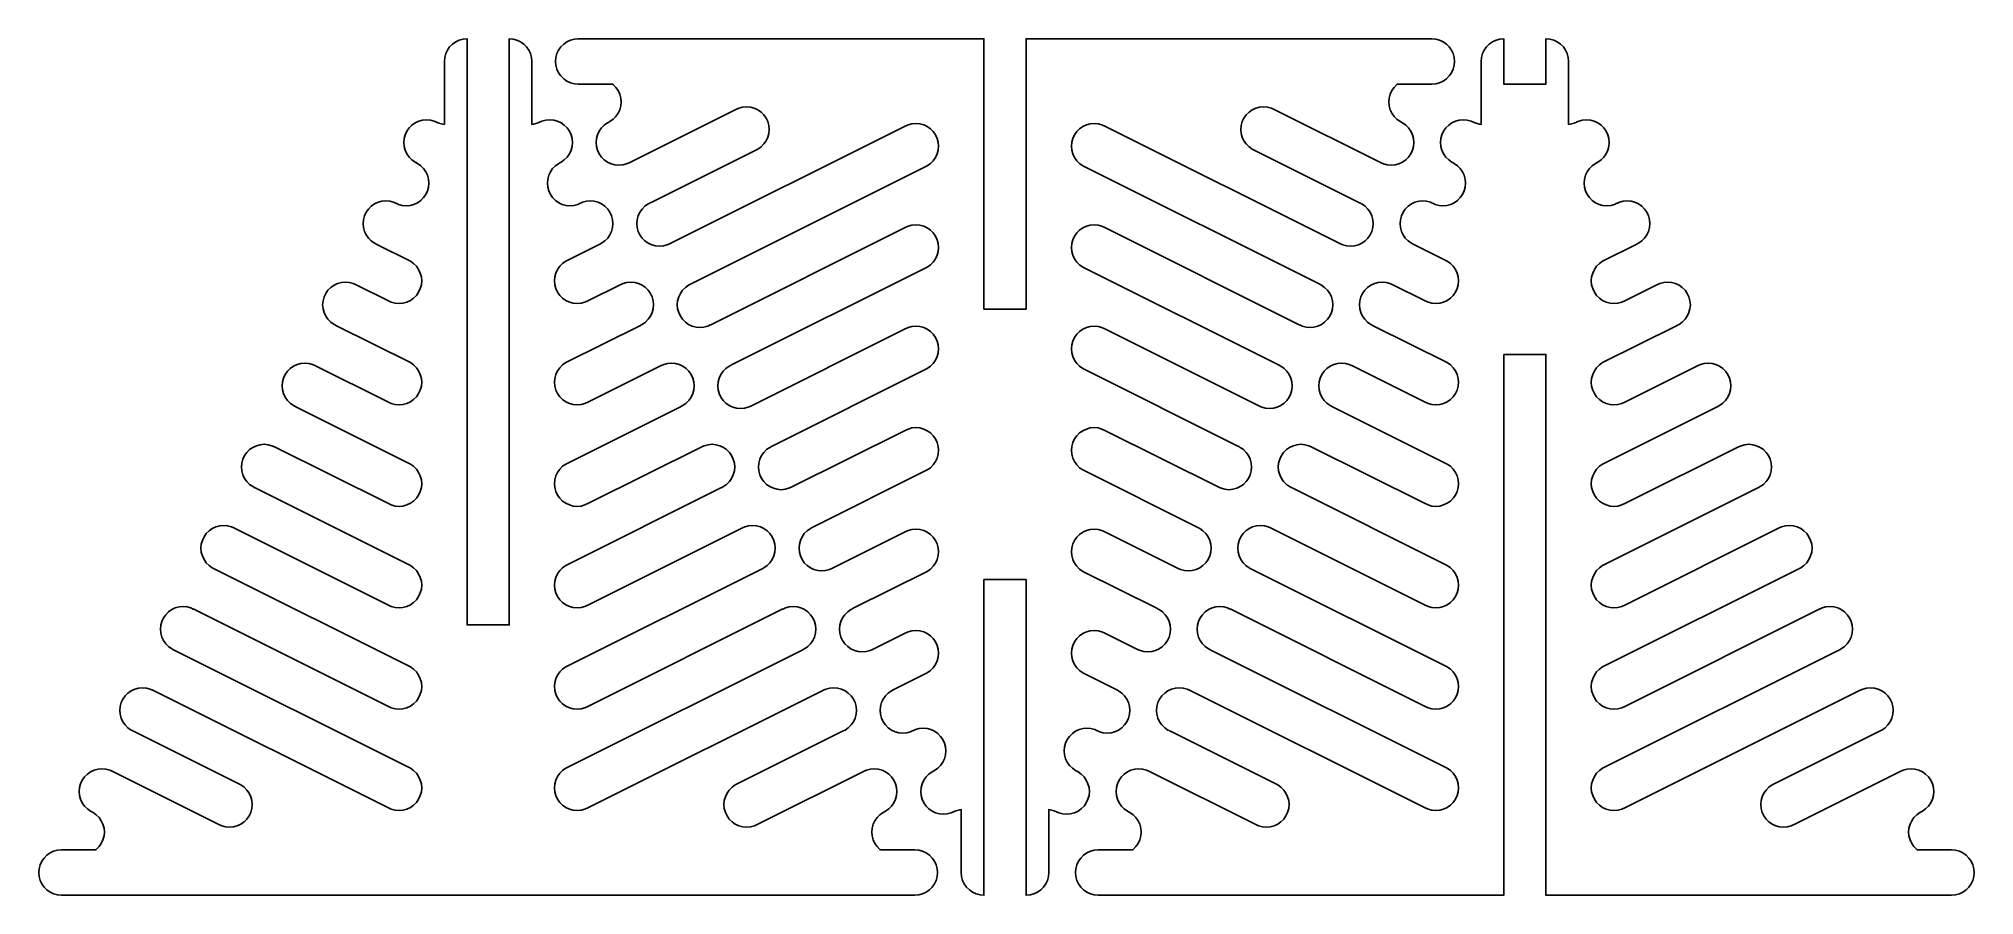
# Model space of a CAD drawing. Extents: x -55 to 183, y 0 to 106.
import ezdxf

# ---------------------------------------------------------------- set-up
doc = ezdxf.new("R2010")
doc.units = 0
doc.layers.get('0').update_dxf_attribs({"linetype": 'CONTINUOUS'})

msp = doc.modelspace()

# ---------------------------------------------------------------- linework, layer by layer
at = {"color": 7}
for points in [[(53.0834, 0.042465), (53.554, 0.168564), (53.9956, 0.374466), (54.3947, 0.653915), (54.7392, 0.998444), (55.0187, 1.39754), (55.2246, 1.83911), (55.3507, 2.30972), (55.3931, 2.79507), (55.3507, 3.28043), (55.2246, 3.75104), (55.0187, 4.19261), (54.7392, 4.59171), (54.3947, 4.93623), (53.9956, 5.21568), (53.554, 5.42159), (53.0834, 5.54768), (52.5981, 5.59015), (48.3925, 5.59015), (48.3014, 5.6539), (47.9569, 5.99843), (47.6774, 6.39752), (47.4715, 6.8391), (47.3454, 7.30971), (47.303, 7.79507), (47.3454, 8.28043), (47.4715, 8.75104), (47.6774, 9.19261), (47.9569, 9.59171), (48.3014, 9.93623), (48.7005, 10.2157), (48.8503, 10.2906), (48.8438, 10.3036), (48.9956, 10.3745), (49.3947, 10.6539), (49.7392, 10.9984), (50.0187, 11.3975), (50.2246, 11.8391), (50.3507, 12.3097), (50.3931, 12.7951), (50.3507, 13.2804), (50.2246, 13.751), (50.0187, 14.1926), (49.7392, 14.5917), (49.3947, 14.9362), (48.9956, 15.2157), (48.554, 15.4216), (48.0834, 15.5477), (47.5981, 15.5901), (47.1127, 15.5477), (46.6421, 15.4216), (46.3524, 15.2865), (46.3458, 15.2996), (33.2661, 8.7597), (32.8245, 8.5538), (32.3539, 8.4277), (31.8686, 8.38524), (31.3832, 8.4277), (30.9126, 8.5538), (30.471, 8.7597), (30.0719, 9.03917), (29.7274, 9.38368), (29.448, 9.78278), (29.2421, 10.2243), (29.116, 10.695), (29.0735, 11.1803), (29.116, 11.6657), (29.2421, 12.1363), (29.448, 12.5779), (29.7274, 12.977), (30.0719, 13.3215), (30.471, 13.6009), (43.7005, 20.2157), (43.8524, 20.2865), (43.8438, 20.3036), (43.9956, 20.3745), (44.3947, 20.6539), (44.7392, 20.9984), (45.0187, 21.3975), (45.2246, 21.8391), (45.3507, 22.3097), (45.3931, 22.7951), (45.3507, 23.2804), (45.2246, 23.751), (45.0187, 24.1926), (44.7392, 24.5917), (44.3947, 24.9362), (43.9956, 25.2157), (43.554, 25.4216), (43.0834, 25.5477), (42.5981, 25.5901), (42.1127, 25.5477), (41.6421, 25.4216), (41.3524, 25.2865), (41.3458, 25.2996), (12.3809, 10.8171), (11.9393, 10.6112), (11.4687, 10.4851), (10.9833, 10.4426), (10.498, 10.4851), (10.0273, 10.6112), (9.58577, 10.8171), (9.18668, 11.0965), (8.84216, 11.4411), (8.5627, 11.8401), (8.3568, 12.2817), (8.2307, 12.7523), (8.18823, 13.2377), (8.2307, 13.7231), (8.3568, 14.1937), (8.5627, 14.6352), (8.84216, 15.0343), (9.18668, 15.3789), (9.58577, 15.6583), (38.7005, 30.2157), (38.8524, 30.2865), (38.8438, 30.3036), (38.9956, 30.3745), (39.3947, 30.6539), (39.7392, 30.9984), (40.0187, 31.3975), (40.2246, 31.8391), (40.3507, 32.3097), (40.3931, 32.7951), (40.3507, 33.2804), (40.2246, 33.751), (40.0187, 34.1926), (39.7392, 34.5917), (39.3947, 34.9362), (38.9956, 35.2157), (38.554, 35.4216), (38.0834, 35.5477), (37.5981, 35.5901), (37.1127, 35.5477), (36.6421, 35.4216), (36.3524, 35.2865), (36.3458, 35.2996), (12.3809, 23.3171), (11.9393, 23.1112), (11.4687, 22.9851), (10.9833, 22.9426), (10.498, 22.9851), (10.0273, 23.1112), (9.58577, 23.3171), (9.18668, 23.5965), (8.84216, 23.9411), (8.5627, 24.3401), (8.3568, 24.7817), (8.2307, 25.2523), (8.18823, 25.7377), (8.2307, 26.2231), (8.3568, 26.6937), (8.5627, 27.1352), (8.84216, 27.5343), (9.18668, 27.8789), (9.58577, 28.1583), (33.7005, 40.2157), (33.8524, 40.2865), (33.8438, 40.3036), (33.9956, 40.3745), (34.3947, 40.6539), (34.7392, 40.9984), (35.0187, 41.3975), (35.2246, 41.8391), (35.3507, 42.3097), (35.3931, 42.7951), (35.3507, 43.2804), (35.2246, 43.751), (35.0187, 44.1926), (34.7392, 44.5917), (34.3947, 44.9362), (33.9956, 45.2157), (33.554, 45.4216), (33.0834, 45.5477), (32.5981, 45.5901), (32.1127, 45.5477), (31.6421, 45.4216), (31.3524, 45.2865), (31.3458, 45.2996), (12.3809, 35.8171), (11.9393, 35.6112), (11.4687, 35.4851), (10.9833, 35.4426), (10.498, 35.4851), (10.0273, 35.6112), (9.58577, 35.8171), (9.18668, 36.0965), (8.84216, 36.4411), (8.5627, 36.8401), (8.3568, 37.2817), (8.2307, 37.7523), (8.18823, 38.2377), (8.2307, 38.7231), (8.3568, 39.1937), (8.5627, 39.6352), (8.84216, 40.0343), (9.18668, 40.3789), (9.58577, 40.6583), (28.7005, 50.2157), (28.8524, 50.2865), (28.8438, 50.3036), (28.9956, 50.3745), (29.3947, 50.6539), (29.7392, 50.9984), (30.0187, 51.3975), (30.2246, 51.8391), (30.3507, 52.3097), (30.3931, 52.7951), (30.3507, 53.2804), (30.2246, 53.751), (30.0187, 54.1926), (29.7392, 54.5917), (29.3947, 54.9362), (28.9956, 55.2157), (28.554, 55.4216), (28.0834, 55.5477), (27.5981, 55.5901), (27.1127, 55.5477), (26.6421, 55.4216), (26.3524, 55.2865), (26.3458, 55.2996), (12.3809, 48.3171), (11.9393, 48.1112), (11.4687, 47.9851), (10.9833, 47.9426), (10.498, 47.9851), (10.0273, 48.1112), (9.58577, 48.3171), (9.18668, 48.5965), (8.84216, 48.9411), (8.5627, 49.3401), (8.3568, 49.7817), (8.2307, 50.2523), (8.18823, 50.7377), (8.2307, 51.2231), (8.3568, 51.6937), (8.5627, 52.1352), (8.84216, 52.5343), (9.18668, 52.8789), (9.58577, 53.1583), (23.7005, 60.2157), (23.8524, 60.2865), (23.8438, 60.3036), (23.9956, 60.3745), (24.3947, 60.6539), (24.7392, 60.9984), (25.0187, 61.3975), (25.2246, 61.8391), (25.3507, 62.3097), (25.3931, 62.7951), (25.3507, 63.2804), (25.2246, 63.751), (25.0187, 64.1926), (24.7392, 64.5917), (24.3947, 64.9362), (23.9956, 65.2157), (23.554, 65.4216), (23.0834, 65.5477), (22.5981, 65.5901), (22.1127, 65.5477), (21.6421, 65.4216), (21.3524, 65.2865), (21.3458, 65.2996), (12.3809, 60.8171), (11.9393, 60.6112), (11.4687, 60.4851), (10.9833, 60.4426), (10.498, 60.4851), (10.0273, 60.6112), (9.58577, 60.8171), (9.18668, 61.0965), (8.84216, 61.4411), (8.5627, 61.8401), (8.3568, 62.2817), (8.2307, 62.7523), (8.18823, 63.2377), (8.2307, 63.7231), (8.3568, 64.1937), (8.5627, 64.6352), (8.84216, 65.0343), (9.18668, 65.3789), (9.58577, 65.6583), (18.7005, 70.2157), (18.8524, 70.2865), (18.8438, 70.3036), (18.9956, 70.3745), (19.3947, 70.6539), (19.7392, 70.9984), (20.0187, 71.3975), (20.2246, 71.8391), (20.3507, 72.3097), (20.3931, 72.7951), (20.3507, 73.2804), (20.2246, 73.751), (20.0187, 74.1926), (19.7392, 74.5917), (19.3947, 74.9362), (18.9956, 75.2157), (18.554, 75.4216), (18.0834, 75.5477), (17.5981, 75.5901), (17.1127, 75.5477), (16.6421, 75.4216), (16.3524, 75.2865), (16.3458, 75.2996), (12.3809, 73.3171), (11.9393, 73.1112), (11.4687, 72.9851), (10.9833, 72.9426), (10.498, 72.9851), (10.0273, 73.1112), (9.58577, 73.3171), (9.18668, 73.5965), (8.84216, 73.9411), (8.5627, 74.3401), (8.3568, 74.7817), (8.2307, 75.2523), (8.18823, 75.7377), (8.2307, 76.2231), (8.3568, 76.6937), (8.5627, 77.1352), (8.84216, 77.5343), (9.18668, 77.8789), (9.58577, 78.1583), (13.7005, 80.2157), (13.8524, 80.2865), (13.8438, 80.3036), (13.9956, 80.3745), (14.3947, 80.6539), (14.7392, 80.9984), (15.0187, 81.3975), (15.2246, 81.8391), (15.3507, 82.3097), (15.3931, 82.7951), (15.3507, 83.2804), (15.2246, 83.751), (15.0187, 84.1926), (14.7392, 84.5917), (14.3947, 84.9362), (13.9956, 85.2157), (13.554, 85.4216), (13.0834, 85.5477), (12.5981, 85.5901), (12.1127, 85.5477), (11.6421, 85.4216), (11.3524, 85.2865), (11.3438, 85.3036), (11.054, 85.1685), (10.5834, 85.0424), (10.0981, 85), (9.6127, 85.0424), (9.14209, 85.1685), (8.70052, 85.3745), (8.30142, 85.6539), (7.95689, 85.9984), (7.67744, 86.3975), (7.47154, 86.8391), (7.34544, 87.3097), (7.30298, 87.7951), (7.34544, 88.2804), (7.47154, 88.751), (7.67744, 89.1926), (7.95689, 89.5917), (8.30142, 89.9362), (8.70052, 90.2157), (8.85031, 90.2906), (8.84378, 90.3036), (8.99561, 90.3745), (9.3947, 90.6539), (9.73923, 90.9984), (10.0187, 91.3975), (10.2246, 91.8391), (10.3507, 92.3097), (10.3931, 92.7951), (10.3507, 93.2804), (10.2246, 93.751), (10.0187, 94.1926), (9.73923, 94.5917), (9.3947, 94.9362), (8.99561, 95.2157), (8.55403, 95.4216), (8.08342, 95.5477), (7.59805, 95.5901), (7.1127, 95.5477), (6.64209, 95.4216), (6.35236, 95.2865), (6.34377, 95.3036), (6.05403, 95.1685), (5.58342, 95.0424), (5.39314, 95.0258), (5.39314, 102.795), (5.35068, 103.28), (5.22458, 103.751), (5.01868, 104.193), (4.73923, 104.592), (4.3947, 104.936), (3.99561, 105.216), (3.55403, 105.422), (3.08342, 105.548), (2.59807, 105.59), (2.59807, 33.3333), (-2.59807, 33.3333), (-2.59807, 105.59), (-3.08342, 105.548), (-3.55403, 105.422), (-3.99561, 105.216), (-4.3947, 104.936), (-4.73923, 104.592), (-5.01868, 104.193), (-5.22458, 103.751), (-5.35068, 103.28), (-5.39314, 102.795), (-5.39314, 95.0258), (-5.58342, 95.0424), (-6.05403, 95.1685), (-6.34377, 95.3036), (-6.35236, 95.2865), (-6.64209, 95.4216), (-7.1127, 95.5477), (-7.59805, 95.5901), (-8.08342, 95.5477), (-8.55403, 95.4216), (-8.99561, 95.2157), (-9.3947, 94.9362), (-9.73923, 94.5917), (-10.0187, 94.1926), (-10.2246, 93.751), (-10.3507, 93.2804), (-10.3931, 92.7951), (-10.3507, 92.3097), (-10.2246, 91.8391), (-10.0187, 91.3975), (-9.73923, 90.9984), (-9.3947, 90.6539), (-8.99561, 90.3745), (-8.84378, 90.3036), (-8.85031, 90.2906), (-8.70052, 90.2157), (-8.30142, 89.9362), (-7.95689, 89.5917), (-7.67744, 89.1926), (-7.47154, 88.751), (-7.34544, 88.2804), (-7.30298, 87.7951), (-7.34544, 87.3097), (-7.47154, 86.8391), (-7.67744, 86.3975), (-7.95689, 85.9984), (-8.30142, 85.6539), (-8.70052, 85.3745), (-9.14209, 85.1685), (-9.6127, 85.0424), (-10.0981, 85), (-10.5834, 85.0424), (-11.054, 85.1685), (-11.3438, 85.3036), (-11.3524, 85.2865), (-11.6421, 85.4216), (-12.1127, 85.5477), (-12.5981, 85.5901), (-13.0834, 85.5477), (-13.554, 85.4216), (-13.9956, 85.2157), (-14.3947, 84.9362), (-14.7392, 84.5917), (-15.0187, 84.1926), (-15.2246, 83.751), (-15.3507, 83.2804), (-15.3931, 82.7951), (-15.3507, 82.3097), (-15.2246, 81.8391), (-15.0187, 81.3975), (-14.7392, 80.9984), (-14.3947, 80.6539), (-13.9956, 80.3745), (-13.8438, 80.3036), (-13.8524, 80.2865), (-13.7005, 80.2157), (-9.58577, 78.1583), (-9.18668, 77.8789), (-8.84216, 77.5343), (-8.5627, 77.1352), (-8.3568, 76.6937), (-8.2307, 76.2231), (-8.18823, 75.7377), (-8.2307, 75.2523), (-8.3568, 74.7817), (-8.5627, 74.3401), (-8.84216, 73.9411), (-9.18668, 73.5965), (-9.58577, 73.3171), (-10.0273, 73.1112), (-10.498, 72.9851), (-10.9833, 72.9426), (-11.4687, 72.9851), (-11.9393, 73.1112), (-12.3809, 73.3171), (-16.3458, 75.2996), (-16.3524, 75.2865), (-16.6421, 75.4216), (-17.1127, 75.5477), (-17.5981, 75.5901), (-18.0834, 75.5477), (-18.554, 75.4216), (-18.9956, 75.2157), (-19.3947, 74.9362), (-19.7392, 74.5917), (-20.0187, 74.1926), (-20.2246, 73.751), (-20.3507, 73.2804), (-20.3931, 72.7951), (-20.3507, 72.3097), (-20.2246, 71.8391), (-20.0187, 71.3975), (-19.7392, 70.9984), (-19.3947, 70.6539), (-18.9956, 70.3745), (-18.8438, 70.3036), (-18.8524, 70.2865), (-18.7005, 70.2157), (-9.58577, 65.6583), (-9.18668, 65.3789), (-8.84216, 65.0343), (-8.5627, 64.6352), (-8.3568, 64.1937), (-8.2307, 63.7231), (-8.18823, 63.2377), (-8.2307, 62.7523), (-8.3568, 62.2817), (-8.5627, 61.8401), (-8.84216, 61.4411), (-9.18668, 61.0965), (-9.58577, 60.8171), (-10.0273, 60.6112), (-10.498, 60.4851), (-10.9833, 60.4426), (-11.4687, 60.4851), (-11.9393, 60.6112), (-12.3809, 60.8171), (-21.3458, 65.2996), (-21.3524, 65.2865), (-21.6421, 65.4216), (-22.1127, 65.5477), (-22.5981, 65.5901), (-23.0834, 65.5477), (-23.554, 65.4216), (-23.9956, 65.2157), (-24.3947, 64.9362), (-24.7392, 64.5917), (-25.0187, 64.1926), (-25.2246, 63.751), (-25.3507, 63.2804), (-25.3931, 62.7951), (-25.3507, 62.3097), (-25.2246, 61.8391), (-25.0187, 61.3975), (-24.7392, 60.9984), (-24.3947, 60.6539), (-23.9956, 60.3745), (-23.8438, 60.3036), (-23.8524, 60.2865), (-23.7005, 60.2157), (-9.58577, 53.1583), (-9.18668, 52.8789), (-8.84216, 52.5343), (-8.5627, 52.1352), (-8.3568, 51.6937), (-8.2307, 51.2231), (-8.18823, 50.7377), (-8.2307, 50.2523), (-8.3568, 49.7817), (-8.5627, 49.3401), (-8.84216, 48.9411), (-9.18668, 48.5965), (-9.58577, 48.3171), (-10.0273, 48.1112), (-10.498, 47.9851), (-10.9833, 47.9426), (-11.4687, 47.9851), (-11.9393, 48.1112), (-12.3809, 48.3171), (-26.3458, 55.2996), (-26.3524, 55.2865), (-26.6421, 55.4216), (-27.1127, 55.5477), (-27.5981, 55.5901), (-28.0834, 55.5477), (-28.554, 55.4216), (-28.9956, 55.2157), (-29.3947, 54.9362), (-29.7392, 54.5917), (-30.0187, 54.1926), (-30.2246, 53.751), (-30.3507, 53.2804), (-30.3931, 52.7951), (-30.3507, 52.3097), (-30.2246, 51.8391), (-30.0187, 51.3975), (-29.7392, 50.9984), (-29.3947, 50.6539), (-28.9956, 50.3745), (-28.8438, 50.3036), (-28.8524, 50.2865), (-28.7005, 50.2157), (-9.58577, 40.6583), (-9.18668, 40.3789), (-8.84216, 40.0343), (-8.5627, 39.6352), (-8.3568, 39.1937), (-8.2307, 38.7231), (-8.18823, 38.2377), (-8.2307, 37.7523), (-8.3568, 37.2817), (-8.5627, 36.8401), (-8.84216, 36.4411), (-9.18668, 36.0965), (-9.58577, 35.8171), (-10.0273, 35.6112), (-10.498, 35.4851), (-10.9833, 35.4426), (-11.4687, 35.4851), (-11.9393, 35.6112), (-12.3809, 35.8171), (-31.3458, 45.2996), (-31.3524, 45.2865), (-31.6421, 45.4216), (-32.1127, 45.5477), (-32.5981, 45.5901), (-33.0834, 45.5477), (-33.554, 45.4216), (-33.9956, 45.2157), (-34.3947, 44.9362), (-34.7392, 44.5917), (-35.0187, 44.1926), (-35.2246, 43.751), (-35.3507, 43.2804), (-35.3931, 42.7951), (-35.3507, 42.3097), (-35.2246, 41.8391), (-35.0187, 41.3975), (-34.7392, 40.9984), (-34.3947, 40.6539), (-33.9956, 40.3745), (-33.8438, 40.3036), (-33.8524, 40.2865), (-33.7005, 40.2157), (-9.58577, 28.1583), (-9.18668, 27.8789), (-8.84216, 27.5343), (-8.5627, 27.1352), (-8.3568, 26.6937), (-8.2307, 26.2231), (-8.18823, 25.7377), (-8.2307, 25.2523), (-8.3568, 24.7817), (-8.5627, 24.3401), (-8.84216, 23.9411), (-9.18668, 23.5965), (-9.58577, 23.3171), (-10.0273, 23.1112), (-10.498, 22.9851), (-10.9833, 22.9426), (-11.4687, 22.9851), (-11.9393, 23.1112), (-12.3809, 23.3171), (-36.3458, 35.2996), (-36.3524, 35.2865), (-36.6421, 35.4216), (-37.1127, 35.5477), (-37.5981, 35.5901), (-38.0834, 35.5477), (-38.554, 35.4216), (-38.9956, 35.2157), (-39.3947, 34.9362), (-39.7392, 34.5917), (-40.0187, 34.1926), (-40.2246, 33.751), (-40.3507, 33.2804), (-40.3931, 32.7951), (-40.3507, 32.3097), (-40.2246, 31.8391), (-40.0187, 31.3975), (-39.7392, 30.9984), (-39.3947, 30.6539), (-38.9956, 30.3745), (-38.8438, 30.3036), (-38.8524, 30.2865), (-38.7005, 30.2157), (-9.58577, 15.6583), (-9.18668, 15.3789), (-8.84216, 15.0343), (-8.5627, 14.6352), (-8.3568, 14.1937), (-8.2307, 13.7231), (-8.18823, 13.2377), (-8.2307, 12.7523), (-8.3568, 12.2817), (-8.5627, 11.8401), (-8.84216, 11.4411), (-9.18668, 11.0965), (-9.58577, 10.8171), (-10.0273, 10.6112), (-10.498, 10.4851), (-10.9833, 10.4426), (-11.4687, 10.4851), (-11.9393, 10.6112), (-12.3809, 10.8171), (-41.3458, 25.2996), (-41.3524, 25.2865), (-41.6421, 25.4216), (-42.1127, 25.5477), (-42.5981, 25.5901), (-43.0834, 25.5477), (-43.554, 25.4216), (-43.9956, 25.2157), (-44.3947, 24.9362), (-44.7392, 24.5917), (-45.0187, 24.1926), (-45.2246, 23.751), (-45.3507, 23.2804), (-45.3931, 22.7951), (-45.3507, 22.3097), (-45.2246, 21.8391), (-45.0187, 21.3975), (-44.7392, 20.9984), (-44.3947, 20.6539), (-43.9956, 20.3745), (-43.8438, 20.3036), (-43.8524, 20.2865), (-43.7005, 20.2157), (-30.471, 13.6009), (-30.0719, 13.3215), (-29.7274, 12.977), (-29.448, 12.5779), (-29.2421, 12.1363), (-29.116, 11.6657), (-29.0735, 11.1803), (-29.116, 10.695), (-29.2421, 10.2243), (-29.448, 9.78278), (-29.7274, 9.38368), (-30.0719, 9.03917), (-30.471, 8.7597), (-30.9126, 8.5538), (-31.3832, 8.4277), (-31.8686, 8.38524), (-32.3539, 8.4277), (-32.8245, 8.5538), (-33.2661, 8.7597), (-46.3458, 15.2996), (-46.3524, 15.2865), (-46.6421, 15.4216), (-47.1127, 15.5477), (-47.5981, 15.5901), (-48.0834, 15.5477), (-48.554, 15.4216), (-48.9956, 15.2157), (-49.3947, 14.9362), (-49.7392, 14.5917), (-50.0187, 14.1926), (-50.2246, 13.751), (-50.3507, 13.2804), (-50.3931, 12.7951), (-50.3507, 12.3097), (-50.2246, 11.8391), (-50.0187, 11.3975), (-49.7392, 10.9984), (-49.3947, 10.6539), (-48.9956, 10.3745), (-48.8438, 10.3036), (-48.8503, 10.2906), (-48.7005, 10.2157), (-48.3014, 9.93623), (-47.9569, 9.59171), (-47.6774, 9.19261), (-47.4715, 8.75104), (-47.3454, 8.28043), (-47.303, 7.79507), (-47.3454, 7.30971), (-47.4715, 6.8391), (-47.6774, 6.39752), (-47.9569, 5.99843), (-48.3014, 5.6539), (-48.3925, 5.59015), (-52.5981, 5.59015), (-53.0834, 5.54768), (-53.554, 5.42159), (-53.9956, 5.21568), (-54.3947, 4.93623), (-54.7392, 4.59171), (-55.0187, 4.19261), (-55.2246, 3.75104), (-55.3507, 3.28043), (-55.3931, 2.79507), (-55.3507, 2.30972), (-55.2246, 1.83911), (-55.0187, 1.39754), (-54.7392, 0.998444), (-54.3947, 0.653915), (-53.9956, 0.374466), (-53.554, 0.168564), (-53.0834, 0.042465), (-52.5981, 0), (52.5981, 0), (53.0834, 0.042465)], [(57.363114, 10.30351), (57.073114, 10.16841), (56.602114, 10.042285), (56.117115, 9.999895), (55.632116, 10.042285), (55.161115, 10.16841), (54.719116, 10.374291), (54.320115, 10.653804), (53.976115, 10.998313), (53.696114, 11.397403), (53.490114, 11.838996), (53.364116, 12.309602), (53.322116, 12.794911), (53.364116, 13.280305), (53.490114, 13.750911), (53.696114, 14.192504), (53.976115, 14.591594), (54.320115, 14.936097), (54.719116, 15.215497), (54.871115, 15.2864), (54.865103, 15.299411), (55.014114, 15.374298), (55.414113, 15.6538), (55.758114, 15.9983), (56.038115, 16.397399), (56.243116, 16.838998), (56.370116, 17.309598), (56.412116, 17.794898), (56.370116, 18.280298), (56.243116, 18.750898), (56.038115, 19.1925), (55.758114, 19.591598), (55.414113, 19.936099), (55.014114, 20.215499), (54.573114, 20.421498), (54.102116, 20.547598), (53.617114, 20.589999), (53.132115, 20.547598), (52.661114, 20.421498), (52.371114, 20.286399), (52.363127, 20.303501), (52.073116, 20.168399), (51.602115, 20.042299), (51.117113, 19.999898), (50.632114, 20.042299), (50.161114, 20.168399), (49.719114, 20.374299), (49.320114, 20.653798), (48.976113, 20.998298), (48.696115, 21.3974), (48.490116, 21.838999), (48.364115, 22.309599), (48.322114, 22.7949), (48.364115, 23.280299), (48.490116, 23.750899), (48.696115, 24.192498), (48.976113, 24.5916), (49.320114, 24.9361), (49.719114, 25.2155), (49.871114, 25.2864), (49.863127, 25.303502), (50.014116, 25.374298), (54.129116, 27.431698), (54.528113, 27.711098), (54.873116, 28.0557), (55.152115, 28.454799), (55.358115, 28.896299), (55.484116, 29.366899), (55.527115, 29.852298), (55.484116, 30.337698), (55.358115, 30.808298), (55.152115, 31.249899), (54.873116, 31.648899), (54.528113, 31.993498), (54.129116, 32.272898), (53.688115, 32.478799), (53.217115, 32.604899), (52.732116, 32.647399), (52.246115, 32.604899), (51.776114, 32.478799), (51.334114, 32.272898), (47.369115, 30.290397), (47.363103, 30.303492), (47.073114, 30.168398), (46.602114, 30.042299), (46.117115, 29.999898), (45.632116, 30.042299), (45.161115, 30.168398), (44.719116, 30.374299), (44.320116, 30.653798), (43.976115, 30.998298), (43.696114, 31.3974), (43.490114, 31.838999), (43.364113, 32.309599), (43.322116, 32.794899), (43.364113, 33.280299), (43.490114, 33.750899), (43.696114, 34.192498), (43.976115, 34.5916), (44.320116, 34.9361), (44.719116, 35.2155), (44.871115, 35.2864), (44.8631, 35.303502), (45.014114, 35.374298), (54.129116, 39.931698), (54.528113, 40.211098), (54.873116, 40.5557), (55.152115, 40.954799), (55.358115, 41.396299), (55.484116, 41.866899), (55.527115, 42.352299), (55.484116, 42.837698), (55.358115, 43.308298), (55.152115, 43.7499), (54.873116, 44.1489), (54.528113, 44.493499), (54.129116, 44.772899), (53.688115, 44.9788), (53.217115, 45.104899), (52.732116, 45.147399), (52.246115, 45.104899), (51.776114, 44.9788), (51.334114, 44.772899), (42.369113, 40.2904), (42.363102, 40.303495), (42.073116, 40.168398), (41.602115, 40.042298), (41.117114, 39.9999), (40.632115, 40.042298), (40.161114, 40.168398), (39.719115, 40.374299), (39.320114, 40.653798), (38.976114, 40.998298), (38.696115, 41.3974), (38.490116, 41.838998), (38.364115, 42.309598), (38.322115, 42.794899), (38.364115, 43.280299), (38.490116, 43.750899), (38.696115, 44.192498), (38.976114, 44.591599), (39.320114, 44.936099), (39.719115, 45.215499), (39.871114, 45.286399), (39.863127, 45.303502), (40.014116, 45.374297), (54.129116, 52.431699), (54.528113, 52.711099), (54.873116, 53.055698), (55.152115, 53.454799), (55.358115, 53.896299), (55.484116, 54.366899), (55.527115, 54.852299), (55.484116, 55.337699), (55.358115, 55.808299), (55.152115, 56.2499), (54.873116, 56.648897), (54.528113, 56.993499), (54.129116, 57.272899), (53.688115, 57.4788), (53.217115, 57.6049), (52.732116, 57.6474), (52.246115, 57.6049), (51.776114, 57.4788), (51.334114, 57.272899), (37.369115, 50.2904), (37.363104, 50.303495), (37.073115, 50.168398), (36.602114, 50.042298), (36.117115, 49.9999), (35.632113, 50.042298), (35.161116, 50.168398), (34.719113, 50.374299), (34.320116, 50.653798), (33.976115, 50.998298), (33.696114, 51.397399), (33.490114, 51.838998), (33.364114, 52.309598), (33.322116, 52.794899), (33.364114, 53.280299), (33.490114, 53.750899), (33.696114, 54.1925), (33.976115, 54.591599), (34.320116, 54.936099), (34.719113, 55.215499), (34.871115, 55.286399), (34.863128, 55.303502), (35.014114, 55.3743), (54.129116, 64.931699), (54.528113, 65.211099), (54.873116, 65.555698), (55.152115, 65.9548), (55.358115, 66.3963), (55.484116, 66.8669), (55.527115, 67.352299), (55.484116, 67.837699), (55.358115, 68.308299), (55.152115, 68.749898), (54.873116, 69.148898), (54.528113, 69.4935), (54.129116, 69.7729), (53.688115, 69.978798), (53.217115, 70.104897), (52.732116, 70.1474), (52.246115, 70.104897), (51.776114, 69.978798), (51.334114, 69.7729), (32.369114, 60.290399), (32.363102, 60.303495), (32.073113, 60.168398), (31.602116, 60.042298), (31.117114, 59.9999), (30.632115, 60.042298), (30.161114, 60.168398), (29.719115, 60.374298), (29.320115, 60.6538), (28.976114, 60.998297), (28.696116, 61.397399), (28.490116, 61.838998), (28.364115, 62.309598), (28.322115, 62.794899), (28.364115, 63.280298), (28.490116, 63.750898), (28.696116, 64.1925), (28.976114, 64.591599), (29.320115, 64.936099), (29.719115, 65.215499), (29.871114, 65.286399), (29.863127, 65.303502), (30.014113, 65.3743), (54.129116, 77.4317), (54.528113, 77.7111), (54.873116, 78.055699), (55.152115, 78.454797), (55.358115, 78.896297), (55.484116, 79.3669), (55.527115, 79.8523), (55.484116, 80.337699), (55.358115, 80.808299), (55.152115, 81.249898), (54.873116, 81.648898), (54.528113, 81.9935), (54.129116, 82.2729), (53.688115, 82.478798), (53.217115, 82.604898), (52.732116, 82.647398), (52.246115, 82.604898), (51.776114, 82.478798), (51.334114, 82.2729), (27.369115, 70.290399), (27.363104, 70.303494), (27.073115, 70.168397), (26.602114, 70.042298), (26.117115, 69.999899), (25.632114, 70.042298), (25.161116, 70.168397), (24.719113, 70.374298), (24.320116, 70.6538), (23.976116, 70.9983), (23.696114, 71.397399), (23.490115, 71.838998), (23.364114, 72.309598), (23.322113, 72.794898), (23.364114, 73.280298), (23.490115, 73.750898), (23.696114, 74.1925), (23.976116, 74.591599), (24.320116, 74.936099), (24.719113, 75.215499), (24.871116, 75.286399), (24.8631, 75.303501), (25.014115, 75.3743), (54.129116, 89.9317), (54.528113, 90.2111), (54.873116, 90.555699), (55.152115, 90.954798), (55.358115, 91.396298), (55.484116, 91.866898), (55.527115, 92.3523), (55.484116, 92.8377), (55.358115, 93.3083), (55.152115, 93.749898), (54.873116, 94.148899), (54.528113, 94.493498), (54.129116, 94.772898), (53.688115, 94.978798), (53.217115, 95.104898), (52.732116, 95.147398), (52.246115, 95.104898), (51.776114, 94.978798), (51.334114, 94.772898), (22.369114, 80.290399), (22.363103, 80.303494), (22.073114, 80.1684), (21.602116, 80.042297), (21.117114, 79.999899), (20.632115, 80.042297), (20.161115, 80.1684), (19.719115, 80.374298), (19.320115, 80.6538), (18.976114, 80.9983), (18.696116, 81.397399), (18.490113, 81.838997), (18.364115, 82.309597), (18.322115, 82.794898), (18.364115, 83.280298), (18.490113, 83.750898), (18.696116, 84.192499), (18.976114, 84.591598), (19.320115, 84.936098), (19.719115, 85.215498), (19.871114, 85.286398), (19.863099, 85.303501), (20.014113, 85.374299), (33.244115, 91.9891), (33.643116, 92.2685), (33.988115, 92.613), (34.267115, 93.012099), (34.473114, 93.453698), (34.599115, 93.924298), (34.642115, 94.4097), (34.599115, 94.894998), (34.473114, 95.3657), (34.267115, 95.807219), (33.988115, 96.206318), (33.643116, 96.55083), (33.244115, 96.830298), (32.802113, 97.036198), (32.332114, 97.162298), (31.846114, 97.204759), (31.361115, 97.162298), (30.890114, 97.036198), (30.449114, 96.830298), (17.369115, 90.290399), (17.363104, 90.303494), (17.073115, 90.1684), (16.602115, 90.0423), (16.117116, 89.999899), (15.632114, 90.0423), (15.161113, 90.1684), (14.719114, 90.374298), (14.320114, 90.653799), (13.976116, 90.9983), (13.696115, 91.397398), (13.490115, 91.839), (13.364114, 92.3096), (13.322114, 92.794898), (13.364114, 93.280298), (13.490115, 93.750898), (13.696115, 94.192499), (13.976116, 94.591598), (14.320114, 94.936098), (14.719114, 95.215498), (14.871116, 95.286398), (14.865104, 95.299409), (15.014115, 95.374299), (15.414114, 95.65377), (15.758115, 95.99829), (16.038116, 96.397388), (16.243114, 96.838959), (16.370114, 97.309567), (16.412114, 97.794928), (16.370114, 98.280288), (16.243114, 98.750899), (16.038116, 99.192478), (15.758115, 99.591568), (15.414114, 99.9361), (15.323114, 99.999848), (11.117114, 99.999848), (10.632115, 100.04232), (10.161115, 100.168408), (9.719115, 100.37432), (9.320115, 100.653768), (8.976114, 100.998288), (8.696116, 101.39739), (8.490114, 101.838957), (8.364116, 102.309569), (8.322115, 102.794929), (8.364116, 103.280278), (8.490114, 103.750889), (8.696116, 104.192459), (8.976114, 104.591555), (9.320115, 104.936084), (9.719115, 105.215532), (10.161115, 105.421436), (10.632115, 105.547532), (11.117114, 105.589998), (61.117116, 105.589998), (61.117116, 72.256698)], [(61.117116, 72.256698), (66.313115, 72.256698), (66.313115, 105.589998), (116.313114, 105.589998), (116.798115, 105.547532), (117.269113, 105.421436), (117.711116, 105.215532), (118.110116, 104.936084), (118.454114, 104.591555), (118.734115, 104.192459), (118.940114, 103.750889), (119.066115, 103.280278), (119.108116, 102.794929), (119.066115, 102.309569), (118.940114, 101.838957), (118.734115, 101.39739), (118.454114, 100.998288), (118.110116, 100.653768), (117.711116, 100.37432), (117.269113, 100.168408), (116.798115, 100.04232), (116.313114, 99.999848), (112.107114, 99.999848), (112.016114, 99.9361), (111.672116, 99.591568), (111.392115, 99.192478), (111.187114, 98.750899), (111.060114, 98.280288), (111.018114, 97.794928), (111.060114, 97.309567), (111.187114, 96.838959), (111.392115, 96.397388), (111.672116, 95.99829), (112.016114, 95.65377), (112.416116, 95.374299), (112.565115, 95.2994), (112.559104, 95.28639), (112.711114, 95.215498), (113.110114, 94.936098), (113.454115, 94.591598), (113.734113, 94.192499), (113.940116, 93.750898), (114.066114, 93.280298), (114.108114, 92.794898), (114.066114, 92.3096), (113.940116, 91.839), (113.734113, 91.397398), (113.454115, 90.9983), (113.110114, 90.653799), (112.711114, 90.374298), (112.269115, 90.1684), (111.798114, 90.0423), (111.313115, 89.999899), (110.828114, 90.0423), (110.357116, 90.1684), (110.067115, 90.303499), (110.061104, 90.290404), (96.981114, 96.830298), (96.540114, 97.036198), (96.069113, 97.162298), (95.584114, 97.204759), (95.098114, 97.162298), (94.628115, 97.036198), (94.186115, 96.830298), (93.787115, 96.55083), (93.442115, 96.206318), (93.163113, 95.807219), (92.957114, 95.3657), (92.831116, 94.894998), (92.788113, 94.4097), (92.831116, 93.924298), (92.957114, 93.453698), (93.163113, 93.012099), (93.442115, 92.613), (93.787115, 92.2685), (94.186115, 91.9891), (107.416115, 85.374299), (107.567115, 85.303498), (107.559128, 85.286396), (107.711116, 85.215498), (108.110116, 84.936098), (108.454114, 84.591598), (108.734115, 84.192499), (108.940115, 83.750898), (109.066116, 83.280298), (109.108116, 82.794898), (109.066116, 82.309597), (108.940115, 81.838997), (108.734115, 81.397399), (108.454114, 80.9983), (108.110116, 80.6538), (107.711116, 80.374298), (107.269113, 80.1684), (106.798116, 80.042297), (106.313114, 79.999899), (105.828115, 80.042297), (105.357114, 80.1684), (105.067114, 80.3035), (105.061103, 80.290405), (76.096114, 94.772898), (75.654114, 94.978798), (75.184116, 95.104898), (74.698115, 95.147398), (74.213113, 95.104898), (73.742115, 94.978798), (73.301115, 94.772898), (72.902115, 94.493498), (72.557115, 94.148899), (72.278116, 93.749898), (72.072113, 93.3083), (71.946115, 92.8377), (71.903116, 92.3523), (71.946115, 91.866898), (72.072113, 91.396298), (72.278116, 90.954798), (72.557115, 90.555699), (72.902115, 90.2111), (73.301115, 89.9317), (102.416113, 75.3743), (102.567113, 75.303498), (102.559127, 75.286396), (102.711115, 75.215499), (103.110115, 74.936099), (103.454115, 74.591599), (103.734114, 74.1925), (103.940116, 73.750898), (104.066114, 73.280298), (104.108115, 72.794898), (104.066114, 72.309598), (103.940116, 71.838998), (103.734114, 71.397399), (103.454115, 70.9983), (103.110115, 70.6538), (102.711115, 70.374298), (102.269115, 70.168397), (101.798114, 70.042298), (101.313115, 69.999899), (100.828114, 70.042298), (100.357116, 70.168397), (100.067116, 70.3035), (100.061104, 70.290405), (76.096114, 82.2729), (75.654114, 82.478798), (75.184116, 82.604898), (74.698115, 82.647398), (74.213113, 82.604898), (73.742115, 82.478798), (73.301115, 82.2729), (72.902115, 81.9935), (72.557115, 81.648898), (72.278116, 81.249898), (72.072113, 80.808299), (71.946115, 80.337699), (71.903116, 79.8523), (71.946115, 79.3669), (72.072113, 78.896297), (72.278116, 78.454797), (72.557115, 78.055699), (72.902115, 77.7111), (73.301115, 77.4317), (97.416115, 65.3743), (97.567115, 65.303499), (97.5591, 65.286396), (97.711113, 65.215499), (98.110113, 64.936099), (98.454114, 64.591599), (98.734115, 64.1925), (98.940115, 63.750898), (99.066116, 63.280298), (99.108116, 62.794899), (99.066116, 62.309598), (98.940115, 61.838998), (98.734115, 61.397399), (98.454114, 60.998297), (98.110113, 60.6538), (97.711113, 60.374298), (97.269114, 60.168398), (96.798116, 60.042298), (96.313114, 59.9999), (95.828115, 60.042298), (95.357115, 60.168398), (95.067114, 60.303497), (95.061103, 60.290402), (76.096114, 69.7729), (75.654114, 69.978798), (75.184116, 70.104897), (74.698115, 70.1474), (74.213113, 70.104897), (73.742115, 69.978798), (73.301115, 69.7729), (72.902115, 69.4935), (72.557115, 69.148898), (72.278116, 68.749898), (72.072113, 68.308299), (71.946115, 67.837699), (71.903116, 67.352299), (71.946115, 66.8669), (72.072113, 66.3963), (72.278116, 65.9548), (72.557115, 65.555698), (72.902115, 65.211099), (73.301115, 64.931699), (92.416114, 55.3743), (92.567114, 55.303499), (92.559127, 55.286396), (92.711115, 55.215499), (93.110115, 54.936099), (93.454116, 54.591599), (93.734114, 54.1925), (93.940114, 53.750899), (94.066114, 53.280299), (94.108115, 52.794899), (94.066114, 52.309598), (93.940114, 51.838998), (93.734114, 51.397399), (93.454116, 50.998298), (93.110115, 50.653798), (92.711115, 50.374299), (92.269115, 50.168398), (91.798115, 50.042298), (91.313116, 49.9999), (90.828114, 50.042298), (90.357113, 50.168398), (90.067116, 50.303498), (90.061105, 50.290403), (76.096114, 57.272899), (75.654114, 57.4788), (75.184116, 57.6049), (74.698115, 57.6474), (74.213113, 57.6049), (73.742115, 57.4788), (73.301115, 57.272899), (72.902115, 56.993499), (72.557115, 56.648897), (72.278116, 56.2499), (72.072113, 55.808299), (71.946115, 55.337699), (71.903116, 54.852299), (71.946115, 54.366899), (72.072113, 53.896299), (72.278116, 53.454799), (72.557115, 53.055698), (72.902115, 52.711099), (73.301115, 52.431699), (87.416115, 45.374297), (87.567115, 45.303499), (87.5591, 45.286397), (87.711113, 45.215499), (88.110114, 44.936099), (88.454114, 44.591599), (88.734115, 44.192498), (88.940115, 43.750899), (89.066113, 43.280299), (89.108113, 42.794899), (89.066113, 42.309598), (88.940115, 41.838998), (88.734115, 41.3974), (88.454114, 40.998298), (88.110114, 40.653798), (87.711113, 40.374299), (87.269114, 40.168398), (86.798116, 40.042298), (86.313114, 39.9999), (85.828116, 40.042298), (85.357115, 40.168398), (85.067115, 40.303498), (85.061103, 40.290403), (76.096114, 44.772899), (75.654114, 44.9788), (75.184116, 45.104899), (74.698115, 45.147399), (74.213113, 45.104899), (73.742115, 44.9788), (73.301115, 44.772899), (72.902115, 44.493499), (72.557115, 44.1489), (72.278116, 43.7499), (72.072113, 43.308298), (71.946115, 42.837698), (71.903116, 42.352299), (71.946115, 41.866899), (72.072113, 41.396299), (72.278116, 40.954799), (72.557115, 40.5557), (72.902115, 40.211098), (73.301115, 39.931698), (82.416114, 35.374298), (82.567114, 35.303499), (82.559127, 35.286397), (82.711115, 35.2155), (83.110115, 34.9361), (83.454116, 34.5916), (83.734114, 34.192498), (83.940114, 33.750899), (84.066115, 33.280299), (84.108115, 32.794899), (84.066115, 32.309599), (83.940114, 31.838999), (83.734114, 31.3974), (83.454116, 30.998298), (83.110115, 30.653798), (82.711115, 30.374299), (82.269116, 30.168398), (81.798115, 30.042299), (81.313113, 29.999898), (80.828114, 30.042299), (80.357114, 30.168398), (80.067116, 30.303498), (80.061105, 30.290403), (76.096114, 32.272898), (75.654114, 32.478799), (75.184116, 32.604899), (74.698115, 32.647399), (74.213113, 32.604899), (73.742115, 32.478799), (73.301115, 32.272898), (72.902115, 31.993498), (72.557115, 31.648899), (72.278116, 31.249899), (72.072113, 30.808298), (71.946115, 30.337698), (71.903116, 29.852298), (71.946115, 29.366899), (72.072113, 28.896299), (72.278116, 28.454799), (72.557115, 28.0557), (72.902115, 27.711098), (73.301115, 27.431698), (77.416115, 25.374298), (77.567115, 25.3035), (77.559129, 25.286397), (77.711114, 25.2155), (78.110114, 24.9361), (78.454115, 24.5916), (78.734116, 24.192498), (78.940115, 23.750899), (79.066113, 23.280299), (79.108114, 22.7949), (79.066113, 22.309599), (78.940115, 21.838999), (78.734116, 21.3974), (78.454115, 20.998298), (78.110114, 20.653798), (77.711114, 20.374299), (77.269114, 20.168399), (76.798114, 20.042299), (76.313115, 19.999898), (75.828116, 20.042299), (75.357115, 20.168399), (75.067115, 20.303498), (75.0591, 20.286396), (74.769114, 20.421498), (74.298116, 20.547598), (73.813114, 20.589999), (73.328115, 20.547598), (72.857114, 20.421498), (72.416114, 20.215499), (72.016115, 19.936099), (71.672114, 19.591598), (71.392116, 19.1925), (71.187115, 18.750898), (71.060115, 18.280298), (71.018115, 17.794898), (71.060115, 17.309598), (71.187115, 16.838998), (71.392116, 16.397399), (71.672114, 15.9983), (72.016115, 15.6538), (72.416114, 15.374298), (72.565113, 15.299399), (72.559102, 15.286389), (72.711115, 15.215497), (73.110115, 14.936097), (73.454113, 14.591594), (73.734114, 14.192504), (73.940114, 13.750911), (74.066115, 13.280305), (74.108115, 12.794911), (74.066115, 12.309602), (73.940114, 11.838996), (73.734114, 11.397403), (73.454113, 10.998313), (73.110115, 10.653804), (72.711115, 10.374291), (72.269116, 10.16841), (71.798115, 10.042285), (71.313116, 9.999895), (70.828114, 10.042285), (70.357114, 10.16841), (70.067114, 10.30351), (70.059127, 10.286294)], [(139.136684, 85.3036), (138.846701, 85.168497), (138.3757, 85.042397), (137.890702, 84.999999), (137.405674, 85.042397), (136.934674, 85.168497), (136.493702, 85.3745), (136.09368, 85.6539), (135.749679, 85.9984), (135.469686, 86.397499), (135.26468, 86.839098), (135.13768, 87.309697), (135.095686, 87.7951), (135.13768, 88.280398), (135.26468, 88.750998), (135.469686, 89.192599), (135.749679, 89.591698), (136.09368, 89.936199), (136.493702, 90.215697), (136.642687, 90.290599), (136.63676, 90.30361), (136.78868, 90.374498), (137.187686, 90.653898), (137.531687, 90.998398), (137.811679, 91.3975), (138.017702, 91.839099), (138.143686, 92.309699), (138.18568, 92.795098), (138.143686, 93.280399), (138.017702, 93.750999), (137.811679, 94.192598), (137.531687, 94.5917), (137.187686, 94.9362), (136.78868, 95.215699), (136.346692, 95.421599), (135.875691, 95.547699), (135.390692, 95.590097), (134.905694, 95.547699), (134.434693, 95.421599), (134.144681, 95.2865), (134.136779, 95.303602), (133.846683, 95.1685), (133.375682, 95.042397), (133.18569, 95.025803), (133.18569, 102.794999), (133.143696, 103.279998), (133.017683, 103.750999), (132.811689, 104.192998), (132.531697, 104.591999), (132.187696, 104.935999), (131.78869, 105.215998), (131.346674, 105.421997), (130.875701, 105.547998), (130.390674, 105.589998), (130.390674, 99.999997), (125.194681, 99.999997), (125.194681, 105.589998), (124.709682, 105.547998), (124.238681, 105.421997), (123.796693, 105.215998), (123.397687, 104.935999), (123.053687, 104.591999), (122.773694, 104.192998), (122.5677, 103.750999), (122.441688, 103.279998), (122.399693, 102.794999), (122.399693, 95.0258), (122.209701, 95.042394), (121.7387, 95.1685), (121.448689, 95.3036), (121.440787, 95.286497)], [(121.440674, 95.2865), (121.15069, 95.421599), (120.67969, 95.547699), (120.194691, 95.590097), (119.709692, 95.547699), (119.238691, 95.421599), (118.796675, 95.215699), (118.397697, 94.9362), (118.053697, 94.5917), (117.773676, 94.192598), (117.567682, 93.750999), (117.441698, 93.280399), (117.399675, 92.795098), (117.441698, 92.309699), (117.567682, 91.839099), (117.773676, 91.3975), (118.053697, 90.998398), (118.397697, 90.653898), (118.796675, 90.374498), (118.94868, 90.303598), (118.942753, 90.290588), (119.091682, 90.215697), (119.491675, 89.936199), (119.835676, 89.591698), (120.115697, 89.192599), (120.320675, 88.750998), (120.447675, 88.280398), (120.489698, 87.7951), (120.447675, 87.309697), (120.320675, 86.839098), (120.115697, 86.397499), (119.835676, 85.9984), (119.491675, 85.6539), (119.091682, 85.3745), (118.650681, 85.168497), (118.179681, 85.042397), (117.694682, 84.999999), (117.209683, 85.042397), (116.738682, 85.168497), (116.448699, 85.3036), (116.440797, 85.286497)], [(116.440684, 85.2865), (116.1507, 85.4216), (115.6797, 85.547699), (115.194701, 85.590098), (114.709674, 85.547699), (114.238701, 85.4216), (113.796685, 85.215699), (113.397679, 84.9362), (113.053678, 84.5917), (112.773686, 84.192598), (112.567692, 83.750999), (112.44168, 83.280399), (112.399685, 82.795099), (112.44168, 82.309699), (112.567692, 81.839099), (112.773686, 81.397497), (113.053678, 80.998399), (113.397679, 80.653898), (113.796685, 80.374498), (113.94869, 80.303599), (113.940788, 80.286496)], [(146.636684, 70.303599), (146.788688, 70.374499), (147.187694, 70.653899), (147.531695, 70.998399), (147.811688, 71.397498), (148.017682, 71.839099), (148.143694, 72.309699), (148.185688, 72.795099), (148.143694, 73.2804), (148.017682, 73.751), (147.811688, 74.192598), (147.531695, 74.591697), (147.187694, 74.936198), (146.788688, 75.215699), (146.3467, 75.4216), (145.8757, 75.5477), (145.390701, 75.590098), (144.905674, 75.5477), (144.434701, 75.4216), (144.14469, 75.286497), (144.138763, 75.299592), (140.173682, 73.317097), (139.731694, 73.111199), (139.261681, 72.985099), (138.775694, 72.942599), (138.290695, 72.985099), (137.819694, 73.111199), (137.378694, 73.317097), (136.979688, 73.596497), (136.6347, 73.941099), (136.355695, 74.340099), (136.149701, 74.781698), (136.023689, 75.252298), (135.980678, 75.737697), (136.023689, 76.2231), (136.149701, 76.6937), (136.355695, 77.1352), (136.6347, 77.534299), (136.979688, 77.878898), (137.378694, 78.158298), (141.493692, 80.215698), (141.64468, 80.286499), (141.636778, 80.303601), (141.788698, 80.374498), (142.187676, 80.653898), (142.531677, 80.998399), (142.811698, 81.397497), (143.017692, 81.839099), (143.143676, 82.309699), (143.185698, 82.795099), (143.143676, 83.280399), (143.017692, 83.750999), (142.811698, 84.192598), (142.531677, 84.5917), (142.187676, 84.9362), (141.788698, 85.215699), (141.346682, 85.4216), (140.875681, 85.547699), (140.390682, 85.590098), (139.905684, 85.547699), (139.434683, 85.4216), (139.1447, 85.2865), (139.136797, 85.303603)], [(113.940675, 80.286499), (114.091692, 80.215698), (118.206689, 78.158298), (118.605695, 77.878898), (118.950684, 77.534299), (119.229688, 77.1352), (119.435682, 76.6937), (119.561695, 76.2231), (119.604677, 75.737697), (119.561695, 75.252298), (119.435682, 74.781698), (119.229688, 74.340099), (118.950684, 73.941099), (118.605695, 73.596497), (118.206689, 73.317097), (117.765689, 73.111199), (117.294688, 72.985099), (116.809689, 72.942599), (116.323674, 72.985099), (115.85369, 73.111199), (115.411702, 73.317097), (111.446677, 75.299598), (111.44075, 75.286503), (111.150682, 75.4216), (110.679682, 75.5477), (110.194683, 75.590098), (109.709684, 75.5477), (109.238683, 75.4216), (108.796695, 75.215699), (108.397689, 74.936198), (108.053688, 74.591697), (107.773696, 74.192598), (107.567674, 73.751), (107.44169, 73.2804), (107.399695, 72.795099), (107.44169, 72.309699), (107.567674, 71.839099), (107.773696, 71.397498), (108.053688, 70.998399), (108.397689, 70.653899), (108.796695, 70.374499), (108.9487, 70.303599), (108.940798, 70.286496)], [(108.940685, 70.286499), (109.091674, 70.215698), (118.206689, 65.658297), (118.605695, 65.378897), (118.950684, 65.034298), (119.229688, 64.635199), (119.435682, 64.193699), (119.561695, 63.723099), (119.604677, 63.2377), (119.561695, 62.7523), (119.435682, 62.281697), (119.229688, 61.840099), (118.950684, 61.441098), (118.605695, 61.0965), (118.206689, 60.8171), (117.765689, 60.611199), (117.294688, 60.485099), (116.809689, 60.442599), (116.323674, 60.485099), (115.85369, 60.611199), (115.411702, 60.8171), (106.446687, 65.299598), (106.44076, 65.286503), (106.150692, 65.421597), (105.679692, 65.547697), (105.194693, 65.590098), (104.709694, 65.547697), (104.238693, 65.421597), (103.796677, 65.215699), (103.397699, 64.936198), (103.053698, 64.591698), (102.773678, 64.192599), (102.567684, 63.750997), (102.4417, 63.2804), (102.399677, 62.795099), (102.4417, 62.309699), (102.567684, 61.8391), (102.773678, 61.397498), (103.053698, 60.998399), (103.397699, 60.653899), (103.796677, 60.374499), (103.948682, 60.303599), (103.940779, 60.286496), (104.091684, 60.215698), (118.206689, 53.1583), (118.605695, 52.8789), (118.950684, 52.534298), (119.229688, 52.135199), (119.435682, 51.693699), (119.561695, 51.223099), (119.604677, 50.737699), (119.561695, 50.2523), (119.435682, 49.7817), (119.229688, 49.340098), (118.950684, 48.941098), (118.605695, 48.596499), (118.206689, 48.317099), (117.765689, 48.111198), (117.294688, 47.985099), (116.809689, 47.942599), (116.323674, 47.985099), (115.85369, 48.111198), (115.411702, 48.317099), (101.446697, 55.299599), (101.44077, 55.286504), (101.150674, 55.421598), (100.679702, 55.547697), (100.194674, 55.590098), (99.709676, 55.547697), (99.238675, 55.421598), (98.796687, 55.2157), (98.397681, 54.936198), (98.05368, 54.591698), (97.773688, 54.192599), (97.567694, 53.750997), (97.441681, 53.280397), (97.399687, 52.795099), (97.441681, 52.3097), (97.567694, 51.8391), (97.773688, 51.397498), (98.05368, 50.998399), (98.397681, 50.653899), (98.796687, 50.374499), (98.948692, 50.303599), (98.940789, 50.286497)], [(151.636674, 60.303599), (151.788678, 60.374499), (152.187684, 60.653899), (152.531685, 60.998399), (152.811678, 61.397498), (153.0177, 61.8391), (153.143684, 62.309699), (153.185678, 62.795099), (153.143684, 63.2804), (153.0177, 63.750997), (152.811678, 64.192599), (152.531685, 64.591698), (152.187684, 64.936198), (151.788678, 65.215699), (151.34669, 65.421597), (150.87569, 65.547697), (150.390691, 65.590098), (149.905692, 65.547697), (149.434691, 65.421597), (149.14468, 65.286498), (149.138753, 65.299593), (140.173682, 60.8171), (139.731694, 60.611199), (139.261681, 60.485099), (138.775694, 60.442599), (138.290695, 60.485099), (137.819694, 60.611199), (137.378694, 60.8171), (136.979688, 61.0965), (136.6347, 61.441098), (136.355695, 61.840099), (136.149701, 62.281697), (136.023689, 62.7523), (135.980678, 63.2377), (136.023689, 63.723099), (136.149701, 64.193699), (136.355695, 64.635199), (136.6347, 65.034298), (136.979688, 65.378897), (137.378694, 65.658297), (146.493682, 70.215698), (146.644699, 70.286499), (146.636796, 70.303602)], [(83.940678, 20.286497), (84.091695, 20.215699), (97.32168, 13.60091), (97.720686, 13.32151), (98.065675, 12.977001), (98.34468, 12.577911), (98.550674, 12.136289), (98.676686, 11.665712), (98.719696, 11.18029), (98.676686, 10.695009), (98.550674, 10.22429), (98.34468, 9.782782), (98.065675, 9.383691), (97.720686, 9.039154), (97.32168, 8.759698), (96.879692, 8.553789), (96.409679, 8.427692), (95.923693, 8.385245), (95.438694, 8.427692), (94.967693, 8.553789), (94.526693, 8.759698), (81.44668, 15.2996), (81.440754, 15.286504), (81.150686, 15.421599), (80.679685, 15.547698), (80.194686, 15.590099), (79.709687, 15.547698), (79.238687, 15.421599), (78.796698, 15.215698), (78.397693, 14.936199), (78.053692, 14.591707), (77.773699, 14.192589), (77.567677, 13.750995), (77.441693, 13.28039), (77.399698, 12.795109), (77.441693, 12.309687), (77.567677, 11.839109), (77.773699, 11.397488), (78.053692, 10.998397), (78.397693, 10.653889), (78.796698, 10.374489), (78.948675, 10.303595), (78.942748, 10.290612), (79.091677, 10.215711), (79.491699, 9.936226), (79.8357, 9.591717), (80.115692, 9.192599), (80.320698, 8.751034), (80.447698, 8.280428), (80.489693, 7.795062), (80.447698, 7.309697), (80.320698, 6.839091), (80.115692, 6.397526), (79.8357, 5.998436), (79.491699, 5.653899), (79.400682, 5.590145), (75.194696, 5.590145), (74.709697, 5.54767), (74.238697, 5.421602), (73.79668, 5.215692), (73.397674, 4.936236), (73.053674, 4.591699), (72.773681, 4.192609), (72.567687, 3.751044), (72.441675, 3.280438), (72.39968, 2.795072), (72.441675, 2.309707), (72.567687, 1.839101), (72.773681, 1.397536), (73.053674, 0.998446), (73.397674, 0.653909), (73.79668, 0.374452), (74.238697, 0.168571), (74.709697, 0.042474), (75.194696, 0), (125.194681, 0), (125.194681, 66.6667)], [(125.194681, 66.6667), (130.390674, 66.6667), (130.390674, 0), (180.390687, 0), (180.875686, 0.042474), (181.346687, 0.168571), (181.788675, 0.374452), (182.187681, 0.653909), (182.531681, 0.998446), (182.811674, 1.397536), (183.017696, 1.839101), (183.14368, 2.309707), (183.185675, 2.795072), (183.14368, 3.280438), (183.017696, 3.751044), (182.811674, 4.192609), (182.531681, 4.591699), (182.187681, 4.936236), (181.788675, 5.215692), (181.346687, 5.421602), (180.875686, 5.54767), (180.390687, 5.590145), (176.184701, 5.590145), (176.093684, 5.653899), (175.749684, 5.998436), (175.469691, 6.397526), (175.264685, 6.839091), (175.137685, 7.309697), (175.09569, 7.795062), (175.137685, 8.280428), (175.264685, 8.751034), (175.469691, 9.192599), (175.749684, 9.591717), (176.093684, 9.936226), (176.493678, 10.215711), (176.642691, 10.290612), (176.636765, 10.303595), (176.788685, 10.374489), (177.187691, 10.653889), (177.531691, 10.998397), (177.811684, 11.397488), (178.017678, 11.839109), (178.14369, 12.309687), (178.185685, 12.795109), (178.14369, 13.28039), (178.017678, 13.750995), (177.811684, 14.192589), (177.531691, 14.591707), (177.187691, 14.936199), (176.788685, 15.215698), (176.346697, 15.421599), (175.875696, 15.547698), (175.390697, 15.590099), (174.905698, 15.547698), (174.434698, 15.421599), (174.144686, 15.286499), (174.138759, 15.299594), (161.058691, 8.759698), (160.61769, 8.553789), (160.14669, 8.427692), (159.661691, 8.385245), (159.175676, 8.427692), (158.705691, 8.553789), (158.263675, 8.759698), (157.864697, 9.039154), (157.51968, 9.383691), (157.240676, 9.782782), (157.034682, 10.22429), (156.908698, 10.695009), (156.865687, 11.18029), (156.908698, 11.665712), (157.034682, 12.136289), (157.240676, 12.577911), (157.51968, 12.977001), (157.864697, 13.32151), (158.263675, 13.60091), (171.493688, 20.215699), (171.644677, 20.286497), (171.636775, 20.3036), (171.788695, 20.3745), (172.187701, 20.6539), (172.531701, 20.998397), (172.811694, 21.397499), (173.017688, 21.839098), (173.1437, 22.309698), (173.185695, 22.795097), (173.1437, 23.280398), (173.017688, 23.750998), (172.811694, 24.1926), (172.531701, 24.591699), (172.187701, 24.936199), (171.788695, 25.215698), (171.346678, 25.421598), (170.875678, 25.547698), (170.390679, 25.590099), (169.90568, 25.547698), (169.434679, 25.421598), (169.144696, 25.286499), (169.138769, 25.299594), (140.173682, 10.817098), (139.731694, 10.611189), (139.261681, 10.485092), (138.775694, 10.442589), (138.290695, 10.485092), (137.819694, 10.611189), (137.378694, 10.817098), (136.979688, 11.096498), (136.6347, 11.441091), (136.355695, 11.840097), (136.149701, 12.28169), (136.023689, 12.752296), (135.980678, 13.23769), (136.023689, 13.723112), (136.149701, 14.193689), (136.355695, 14.635198), (136.6347, 15.034299), (136.979688, 15.378898), (137.378694, 15.658298), (166.493698, 30.215699), (166.644687, 30.2865), (166.636785, 30.303603), (166.788677, 30.3745), (167.187682, 30.6539), (167.531683, 30.9984), (167.811676, 31.397499), (168.017698, 31.839097), (168.143682, 32.309697), (168.185677, 32.7951), (168.143682, 33.280398), (168.017698, 33.750998), (167.811676, 34.192599), (167.531683, 34.591698), (167.187682, 34.936198), (166.788677, 35.215697), (166.346688, 35.421598), (165.875688, 35.547698), (165.390689, 35.590099), (164.90569, 35.547698), (164.434689, 35.421598), (164.144678, 35.286498), (164.138751, 35.299593), (140.173682, 23.317098), (139.731694, 23.111197), (139.261681, 22.985098), (138.775694, 22.942598), (138.290695, 22.985098), (137.819694, 23.111197), (137.378694, 23.317098), (136.979688, 23.596498), (136.6347, 23.9411), (136.355695, 24.340097), (136.149701, 24.781699), (136.023689, 25.252299), (135.980678, 25.737699), (136.023689, 26.223098), (136.149701, 26.693698), (136.355695, 27.135198), (136.6347, 27.5343), (136.979688, 27.878899), (137.378694, 28.158299), (161.49368, 40.215699), (161.644697, 40.2865), (161.636795, 40.303602)], [(161.636682, 40.303599), (161.788687, 40.374499), (162.187692, 40.653899), (162.531693, 40.9984), (162.811686, 41.397498), (163.01768, 41.8391), (163.143692, 42.309697), (163.185687, 42.7951), (163.143692, 43.280398), (163.01768, 43.750998), (162.811686, 44.192599), (162.531693, 44.591698), (162.187692, 44.936198), (161.788687, 45.2157), (161.346698, 45.421598), (160.875698, 45.547698), (160.390699, 45.590099), (159.9057, 45.547698), (159.434699, 45.421598), (159.144688, 45.286498), (159.138761, 45.299593), (140.173682, 35.817099), (139.731694, 35.611198), (139.261681, 35.485098), (138.775694, 35.442598), (138.290695, 35.485098), (137.819694, 35.611198), (137.378694, 35.817099), (136.979688, 36.096499), (136.6347, 36.441098), (136.355695, 36.840098), (136.149701, 37.281699), (136.023689, 37.752299), (135.980678, 38.237699), (136.023689, 38.723099), (136.149701, 39.193699), (136.355695, 39.635198), (136.6347, 40.034297), (136.979688, 40.378899), (137.378694, 40.658299), (156.49369, 50.215698), (156.644679, 50.286499), (156.636776, 50.303602), (156.788697, 50.374499), (157.187674, 50.653899), (157.531675, 50.998399), (157.811696, 51.397498), (158.01769, 51.8391), (158.143674, 52.3097), (158.185697, 52.795099), (158.143674, 53.280397), (158.01769, 53.750997), (157.811696, 54.192599), (157.531675, 54.591698), (157.187674, 54.936198), (156.788697, 55.2157), (156.34668, 55.421598), (155.87568, 55.547697), (155.390681, 55.590098), (154.905682, 55.547697), (154.434681, 55.421598), (154.144698, 55.286498), (154.138771, 55.299593), (140.173682, 48.317099), (139.731694, 48.111198), (139.261681, 47.985099), (138.775694, 47.942599), (138.290695, 47.985099), (137.819694, 48.111198), (137.378694, 48.317099), (136.979688, 48.596499), (136.6347, 48.941098), (136.355695, 49.340098), (136.149701, 49.7817), (136.023689, 50.2523), (135.980678, 50.737699), (136.023689, 51.223099), (136.149701, 51.693699), (136.355695, 52.135199), (136.6347, 52.534298), (136.979688, 52.8789), (137.378694, 53.1583), (151.4937, 60.215698), (151.644689, 60.286499), (151.636786, 60.303602)], [(98.940676, 50.286499), (99.091694, 50.215698), (118.206689, 40.658299), (118.605695, 40.378899), (118.950684, 40.034297), (119.229688, 39.635198), (119.435682, 39.193699), (119.561695, 38.723099), (119.604677, 38.237699), (119.561695, 37.752299), (119.435682, 37.281699), (119.229688, 36.840098), (118.950684, 36.441098), (118.605695, 36.096499), (118.206689, 35.817099), (117.765689, 35.611198), (117.294688, 35.485098), (116.809689, 35.442598), (116.323674, 35.485098), (115.85369, 35.611198), (115.411702, 35.817099), (96.446679, 45.299599), (96.440752, 45.286504), (96.150684, 45.421598), (95.679683, 45.547698), (95.194684, 45.590099), (94.709686, 45.547698), (94.238685, 45.421598), (93.796697, 45.2157), (93.397691, 44.936198), (93.05369, 44.591698), (92.773698, 44.192599), (92.567675, 43.750998), (92.441691, 43.280398), (92.399697, 42.7951), (92.441691, 42.309697), (92.567675, 41.8391), (92.773698, 41.397498), (93.05369, 40.9984), (93.397691, 40.653899), (93.796697, 40.374499), (93.948702, 40.303599), (93.940799, 40.286497)], [(70.059115, 10.286407), (69.769115, 10.421507), (69.298114, 10.547604), (69.108114, 10.564255), (69.108114, 2.794988), (69.066114, 2.309989), (68.940116, 1.838988), (68.734116, 1.397), (68.454115, 0.997994), (68.110114, 0.653993), (67.711114, 0.374001), (67.269114, 0.168007), (66.798114, 0.041995), (66.313115, 0), (66.313115, 38.923299), (61.117116, 38.923299), (61.117116, 0), (60.632114, 0.041995), (60.161114, 0.168007), (59.719114, 0.374001), (59.320114, 0.653993), (58.976113, 0.997994), (58.696115, 1.397), (58.490115, 1.838988), (58.364114, 2.309989), (58.322114, 2.794988), (58.322114, 10.564199), (58.132114, 10.547547), (57.661116, 10.421507), (57.371115, 10.286407), (57.3631, 10.303623)], [(93.940686, 40.2865), (94.091675, 40.215699), (118.206689, 28.158299), (118.605695, 27.878899), (118.950684, 27.5343), (119.229688, 27.135198), (119.435682, 26.693698), (119.561695, 26.223098), (119.604677, 25.737699), (119.561695, 25.252299), (119.435682, 24.781699), (119.229688, 24.340097), (118.950684, 23.9411), (118.605695, 23.596498), (118.206689, 23.317098), (117.765689, 23.111197), (117.294688, 22.985098), (116.809689, 22.942598), (116.323674, 22.985098), (115.85369, 23.111197), (115.411702, 23.317098), (91.446689, 35.299599), (91.440762, 35.286504), (91.150694, 35.421598), (90.679693, 35.547698), (90.194694, 35.590099), (89.709696, 35.547698), (89.238695, 35.421598), (88.796678, 35.215697), (88.397701, 34.936198), (88.0537, 34.591698), (87.773679, 34.192599), (87.567685, 33.750998), (87.441701, 33.280398), (87.399678, 32.7951), (87.441701, 32.309697), (87.567685, 31.839097), (87.773679, 31.397499), (88.0537, 30.9984), (88.397701, 30.6539), (88.796678, 30.3745), (88.948683, 30.3036), (88.940781, 30.286497), (89.091685, 30.215699), (118.206689, 15.658298), (118.605695, 15.378898), (118.950684, 15.034299), (119.229688, 14.635198), (119.435682, 14.193689), (119.561695, 13.723112), (119.604677, 13.23769), (119.561695, 12.752296), (119.435682, 12.28169), (119.229688, 11.840097), (118.950684, 11.441091), (118.605695, 11.096498), (118.206689, 10.817098), (117.765689, 10.611189), (117.294688, 10.485092), (116.809689, 10.442589), (116.323674, 10.485092), (115.85369, 10.611189), (115.411702, 10.817098), (86.446699, 25.299599), (86.440772, 25.286504), (86.150676, 25.421598), (85.679675, 25.547698), (85.194676, 25.590099), (84.709677, 25.547698), (84.238677, 25.421598), (83.796688, 25.215698), (83.397683, 24.936199), (83.053682, 24.591699), (82.773689, 24.1926), (82.567695, 23.750998), (82.441683, 23.280398), (82.399688, 22.795097), (82.441683, 22.309698), (82.567695, 21.839098), (82.773689, 21.397499), (83.053682, 20.998397), (83.397683, 20.6539), (83.796688, 20.3745), (83.948693, 20.3036), (83.940791, 20.286497)]]:
    msp.add_lwpolyline(points, dxfattribs=at)

doc.saveas('drawing.dxf')
